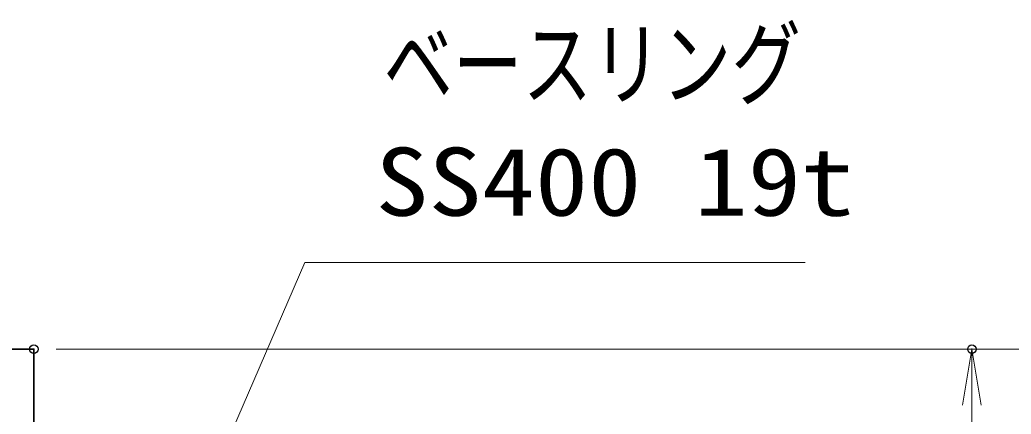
# Model space of a CAD drawing. Units: millimetres, scale not verified. Extents: x -11880 to 11880, y -8400 to 8400.
# Drawn here: x 5103 to 6870, y 431 to 1133 of the extents above; entities that cross this region are included whole.
import ezdxf
from ezdxf.enums import TextEntityAlignment as Align

# ---------------------------------------------------------------- set-up
doc = ezdxf.new("R2010")
doc.units = ezdxf.units.MM
doc.header["$LTSCALE"] = 30
doc.header["$PDMODE"] = 32
doc.header["$PDSIZE"] = 15
for name, color, linetype, lineweight in [('0-1_外形線', 7, 'Continuous', 35), ('0-2_0', 7, 'Continuous', 18), ('0-3_寸法線', 4, 'Continuous', 18)]:
    doc.layers.add(name, color=color, linetype=linetype, lineweight=lineweight)
doc.layers.add('0-4_Defpoints', color=7, linetype='Continuous')
doc.styles.add('ＭＳ ゴシック', font='')
doc.styles.get('ＭＳ ゴシック').set_extended_font_data('MS Gothic')

# ---------------------------------------------------------------- blocks, each defined once
blk = doc.blocks.new('_Open')
at = {"layer": '0-2_0', "color": 4}
blk.add_line((-30, 5), (0, 0), dxfattribs=at)
blk.add_lwpolyline([(-30, -5), (0, 0), (-30, 0)], dxfattribs=at)
blk = doc.blocks.new('S39')
at = {"layer": '0-3_寸法線'}
for points in [[(2498541.2, 87837729.1), (2471790.8, 87837729.1), (2455522.6, 87800147.8), (2454330.9, 87797394.7)], [(2455063.8, 87800346.4), (2454330.9, 87797394.7), (2455981.5, 87799949.2)]]:
    blk.add_lwpolyline(points, dxfattribs=at)
at = {"layer": '0-3_寸法線', "color": 254, "style": 'ＭＳ ゴシック'}
for s, width, p in [('ベースリング', 0.75, (2475990.8, 87845429.6)), ('SS400 19t', 1.15, (2475558.8, 87839129.6))]:
    blk.add_text(s, height=3637, dxfattribs=dict(at, width=width)).set_placement(p, align=Align.BOTTOM_LEFT)
blk = doc.blocks.new('A$C71ED2D51')
at = {"layer": '0-1_外形線'}
blk.add_line((-3750, 36000), (3750, 36000), dxfattribs=at)
blk.add_lwpolyline([(-3750, 36000), (3750, 36000), (3750, 750), (-3750, 750)], close=True, dxfattribs=at)

msp = doc.modelspace()

# ---------------------------------------------------------------- linework, layer by layer
at = {"layer": '0-3_寸法線'}
for p, q in [((5168.04, 546.63), (6840.27, 546.63)), ((5168.04, 546.63), (7240.27, 546.63)), ((5168.04, 546.63), (7640.27, 546.63)), ((6800.27, -533.37), (6800.27, 546.63))]:
    msp.add_line(p, q, dxfattribs=at)
at = {"layer": '0-4_Defpoints'}
for p in [(5128.04, 546.63), (6800.27, 546.63)]:
    msp.add_point(p, dxfattribs=at)

# ---------------------------------------------------------------- block references
at = {"layer": '0-1_外形線', "xscale": 0.03333333, "yscale": 0.03333333}
msp.add_blockref('A$C71ED2D51', (5003.04, -653.37), dxfattribs=at)
at = {"layer": '0-3_寸法線', "xscale": 0.03333333, "yscale": 0.03333333}
msp.add_blockref('S39', (-76781.76, -2927222.78), dxfattribs=at)
at = {"layer": '0-3_寸法線', "xscale": 3.333333, "yscale": 3.333333, "rotation": 90}
msp.add_blockref('_Open', (6800.27, 546.63), dxfattribs=at)

doc.saveas('drawing.dxf')
